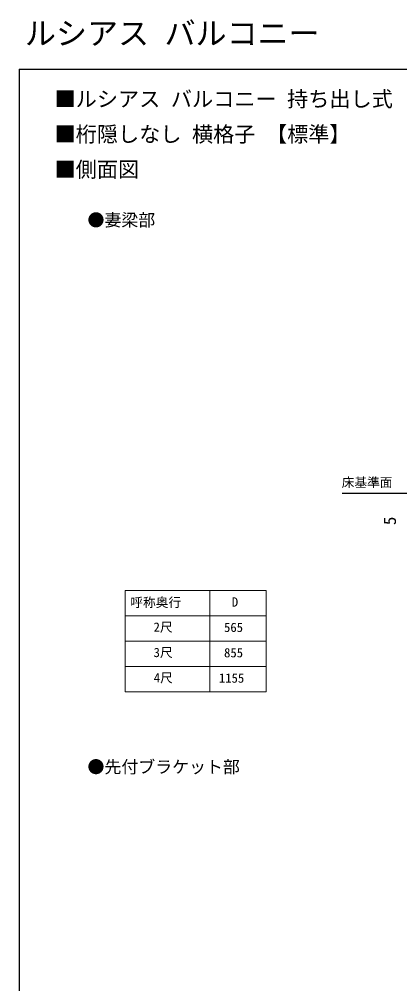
# Model space of a CAD drawing. Units: millimetres, scale not verified. Extents: x -1050 to 1050, y -1570 to 1561.
# Drawn here: x -1050 to -510, y 192 to 1561 of the extents above; entities that cross this region are included whole.
import ezdxf
from ezdxf.enums import TextEntityAlignment as Align

# ---------------------------------------------------------------- set-up
doc = ezdxf.new("R2010")
doc.units = ezdxf.units.MM
doc.header["$LTSCALE"] = 8
doc.layers.add('0-1_TABLE1', color=7, linetype='Continuous', lineweight=18)
for name, color, linetype in [('0-2_USER1', 3, 'Continuous'), ('0-4_YKK_12', 2, 'Continuous'), ('0-6_YKK_D', 6, 'Continuous'), ('0-7_YKK_ZWAK', 7, 'Continuous')]:
    doc.layers.add(name, color=color, linetype=linetype)
doc.styles.add('ＭＳ ゴシック', font='')
doc.styles.get('ＭＳ ゴシック').set_extended_font_data('MS Gothic')

msp = doc.modelspace()

# ---------------------------------------------------------------- linework, layer by layer
at = {"layer": '0-1_TABLE1'}
for p, q in [((-900, 750), (-700, 750)), ((-900, 750), (-900, 606)), ((-780, 750), (-780, 606)), ((-700, 750), (-700, 606)), ((-900, 714), (-700, 714)), ((-900, 678), (-700, 678)), ((-900, 642), (-700, 642)), ((-900, 606), (-700, 606))]:
    msp.add_line(p, q, dxfattribs=at)
at = {"layer": '0-4_YKK_12'}
msp.add_line((174.503, 887.495), (-591.886, 887.495), dxfattribs=at)
at = {"layer": '0-7_YKK_ZWAK'}
for q in [(-1050, -1570), (1050, 1490)]:
    msp.add_line((-1050, 1490), q, dxfattribs=at)

# ---------------------------------------------------------------- texts
at = {"layer": '0-1_TABLE1', "style": 'ＭＳ ゴシック'}
for s, p in [('呼称奥行', (-892.568, 722.438)), ('D', (-748.54, 723)), ('2尺', (-859.534, 687.358)), ('565', (-759.636, 687)), ('3尺', (-859.534, 651.358)), ('855', (-759.585, 651)), ('4尺', (-859.33, 615.358)), ('1155', (-766.898, 615))]:
    msp.add_text(s, height=13.2, dxfattribs=at).set_placement(p, align=Align.BOTTOM_LEFT)
at = {"layer": '0-2_USER1', "style": 'ＭＳ ゴシック'}
for s, height, p in [('ルシアス バルコニー', 32.26, (-1042, 1515)), ('■ルシアス バルコニー 持ち出し式（胴差し納まり） ', 21.99, (-1000, 1430)), ('■桁隠しなし 横格子 【標準】', 21.99, (-1000, 1380)), ('■側面図', 21.99, (-1000, 1330)), ('●妻梁部', 17.6, (-953.273, 1261.636)), ('床基準面', 13.2, (-592.739, 892.727)), ('●先付ブラケット部', 17.6, (-953.273, 485.409))]:
    msp.add_text(s, height=height, dxfattribs=at).set_placement(p, align=Align.BOTTOM_LEFT)
at = {"layer": '0-6_YKK_D', "style": 'ＭＳ ゴシック'}
msp.add_text('5', height=17.6, rotation=90, dxfattribs=at).set_placement((-510.497, 842.687), align=Align.BOTTOM_LEFT)

doc.saveas('drawing.dxf')
